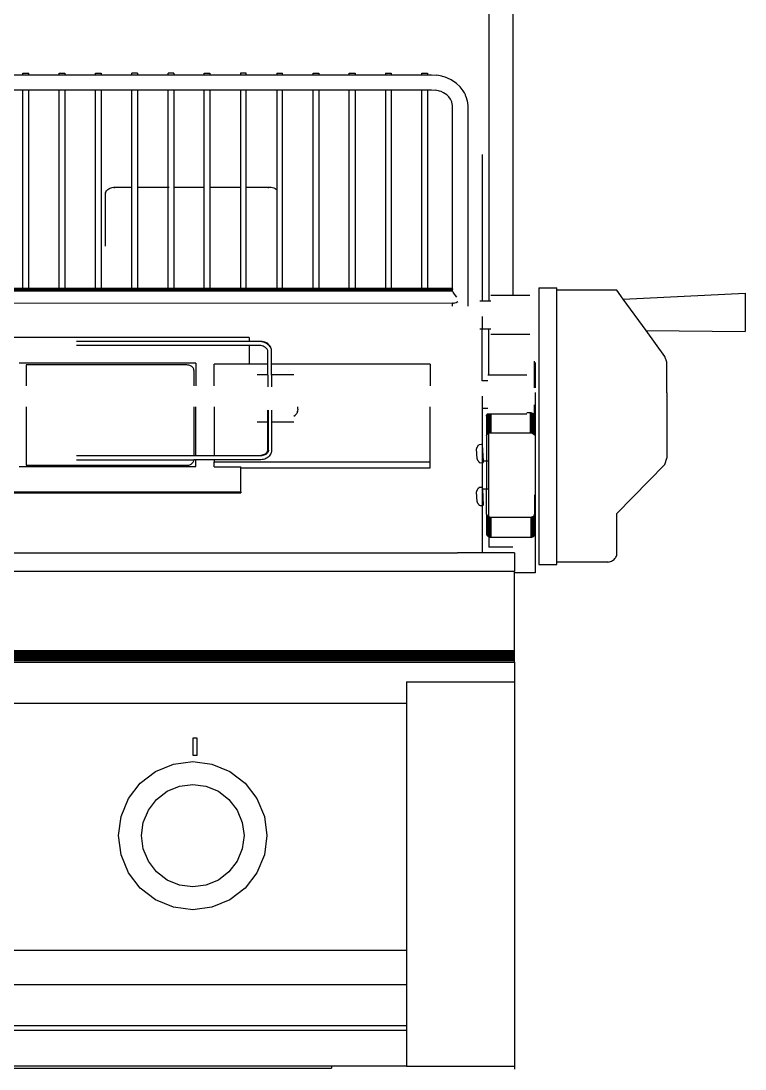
# Model space of a CAD drawing. Header units: inches. Extents: x 1315 to 2274, y 227 to 985.
# Drawn here: x 1993.7 to 2273.8, y 328 to 733.7 of the extents above; entities that cross this region are included whole.
import ezdxf

# ---------------------------------------------------------------- set-up
doc = ezdxf.new("R2010")
doc.units = ezdxf.units.IN
doc.header["$MEASUREMENT"] = 0
doc.layers.add('Edges', color=7, linetype='Continuous')

# ---------------------------------------------------------------- blocks, each defined once
blk = doc.blocks.new('Ruby5B-IRfr')
at = {"layer": 'Edges'}
for p, q in [((21.797, 16.318), (21.797, 0.502)), ((21.297, 15.431), (21.297, 0.386)), ((21.297, 5.874), (21.297, 0.386)), ((10.952, 5.101), (11.589, 5.101)), ((11.589, 5.138), (11.708, 5.138)), ((11.589, 5.101), (11.589, 5.138)), ((11.589, 5.101), (11.708, 5.101)), ((11.708, 5.101), (11.708, 5.138)), ((11.708, 5.101), (12.344, 5.101)), ((12.344, 5.138), (12.463, 5.138)), ((12.344, 5.101), (12.344, 5.138)), ((12.344, 5.101), (12.463, 5.101)), ((12.463, 5.138), (12.463, 5.101)), ((12.463, 5.101), (13.1, 5.101)), ((13.1, 5.138), (13.219, 5.138)), ((13.1, 5.101), (13.1, 5.138)), ((13.1, 5.101), (13.219, 5.101)), ((13.219, 5.138), (13.219, 5.101)), ((13.219, 5.101), (13.855, 5.101)), ((13.974, 5.138), (13.855, 5.138)), ((13.855, 5.101), (13.855, 5.138)), ((13.855, 5.101), (13.974, 5.101)), ((13.974, 5.138), (13.974, 5.101)), ((13.974, 5.101), (14.611, 5.101)), ((14.73, 5.138), (14.611, 5.138)), ((14.611, 5.101), (14.611, 5.138)), ((14.611, 5.101), (14.73, 5.101)), ((14.73, 5.138), (14.73, 5.101)), ((14.73, 5.101), (15.366, 5.101)), ((15.366, 5.138), (15.485, 5.138)), ((15.366, 5.101), (15.366, 5.138)), ((15.366, 5.101), (15.485, 5.101)), ((15.485, 5.138), (15.485, 5.101)), ((15.485, 5.101), (16.122, 5.101)), ((16.241, 5.138), (16.122, 5.138)), ((16.122, 5.138), (16.122, 5.101)), ((16.122, 5.101), (16.241, 5.101)), ((16.241, 5.101), (16.241, 5.138)), ((16.241, 5.101), (16.877, 5.101)), ((16.877, 5.138), (16.996, 5.138)), ((16.877, 5.138), (16.877, 5.101)), ((16.877, 5.101), (16.996, 5.101)), ((16.996, 5.101), (16.996, 5.138)), ((16.996, 5.101), (17.633, 5.101)), ((17.633, 5.138), (17.752, 5.138)), ((17.633, 5.101), (17.633, 5.138)), ((17.633, 5.101), (17.752, 5.101)), ((17.752, 5.138), (17.752, 5.101)), ((17.752, 5.101), (18.388, 5.101)), ((18.388, 5.138), (18.508, 5.138)), ((18.388, 5.101), (18.388, 5.138)), ((18.388, 5.101), (18.508, 5.101)), ((18.508, 5.138), (18.508, 5.101)), ((18.508, 5.101), (19.144, 5.101)), ((19.144, 5.138), (19.263, 5.138)), ((19.144, 5.138), (19.144, 5.101)), ((19.144, 5.101), (19.263, 5.101)), ((19.263, 5.138), (19.263, 5.101)), ((19.263, 5.101), (19.899, 5.101)), ((19.899, 5.138), (20.019, 5.138)), ((19.899, 5.101), (19.899, 5.138)), ((19.899, 5.101), (20.019, 5.101)), ((20.019, 5.138), (20.019, 5.101)), ((20.019, 5.101), (20.098, 5.102)), ((20.098, 5.102), (20.209, 5.095)), ((20.317, 5.074), (20.209, 5.095)), ((20.328, 5.071), (20.317, 5.074)), ((20.383, 5.055), (20.328, 5.071)), ((20.436, 5.035), (20.383, 5.055)), ((20.511, 4.999), (20.436, 5.035)), ((20.624, 4.924), (20.511, 4.999)), ((20.699, 4.852), (20.624, 4.924)), ((20.76, 4.772), (20.699, 4.852)), ((10.952, 4.792), (11.589, 4.792)), ((11.589, 0.653), (11.589, 4.792)), ((11.589, 4.792), (11.708, 4.792)), ((11.708, 0.653), (11.708, 4.792)), ((11.708, 4.792), (12.344, 4.792)), ((12.344, 0.653), (12.344, 4.792)), ((12.344, 4.792), (12.463, 4.792)), ((12.463, 4.792), (12.463, 0.653)), ((12.463, 4.792), (13.1, 4.792)), ((13.1, 0.653), (13.1, 4.792)), ((13.1, 4.792), (13.219, 4.792)), ((13.219, 4.792), (13.219, 0.653)), ((13.219, 4.792), (13.855, 4.792)), ((13.856, 2.762), (13.855, 4.792)), ((13.855, 4.792), (13.974, 4.792)), ((13.974, 4.792), (13.974, 2.762)), ((13.974, 4.792), (14.611, 4.792)), ((14.611, 2.762), (14.611, 4.792)), ((14.611, 4.792), (14.73, 4.792)), ((14.73, 4.792), (14.73, 2.762)), ((14.73, 4.792), (15.366, 4.792)), ((15.366, 2.762), (15.366, 4.792)), ((15.366, 4.792), (15.485, 4.792)), ((15.485, 4.792), (15.485, 2.762)), ((15.485, 4.792), (16.122, 4.792)), ((16.122, 4.792), (16.122, 2.762)), ((16.122, 4.792), (16.241, 4.792)), ((16.241, 2.762), (16.241, 4.792)), ((16.241, 4.792), (16.877, 4.792)), ((16.877, 4.792), (16.878, 2.713)), ((16.877, 4.792), (16.996, 4.792)), ((16.996, 0.653), (16.996, 4.792)), ((16.996, 4.792), (17.633, 4.792)), ((17.633, 0.653), (17.633, 4.792)), ((17.633, 4.792), (17.752, 4.792)), ((17.752, 4.792), (17.752, 0.653)), ((17.752, 4.792), (18.388, 4.792)), ((18.388, 0.653), (18.388, 4.792)), ((18.388, 4.792), (18.508, 4.792)), ((18.508, 4.792), (18.508, 0.653)), ((18.508, 4.792), (19.144, 4.792)), ((19.144, 4.792), (19.144, 0.653)), ((19.144, 4.792), (19.263, 4.792)), ((19.263, 4.792), (19.263, 0.653)), ((19.263, 4.792), (19.899, 4.792)), ((19.899, 0.653), (19.899, 4.792)), ((19.899, 4.792), (20.019, 4.792)), ((20.019, 4.792), (20.019, 0.653)), ((20.019, 4.792), (20.098, 4.792)), ((20.098, 4.792), (20.174, 4.787)), ((20.248, 4.773), (20.174, 4.787)), ((20.27, 4.766), (20.248, 4.773)), ((20.302, 4.754), (20.27, 4.766)), ((20.348, 4.732), (20.302, 4.754)), ((20.416, 4.687), (20.348, 4.732)), ((20.462, 4.643), (20.416, 4.687)), ((20.499, 4.594), (20.462, 4.643)), ((20.513, 4.568), (20.499, 4.594)), ((20.785, 4.729), (20.76, 4.772)), ((20.805, 4.684), (20.785, 4.729)), ((20.817, 4.653), (20.805, 4.684)), ((20.817, 4.653), (20.844, 4.559)), ((20.526, 4.542), (20.513, 4.568)), ((20.527, 4.533), (20.526, 4.542)), ((20.535, 4.463), (20.527, 4.533)), ((20.535, 0.653), (20.535, 4.463)), ((20.844, 4.559), (20.854, 4.463)), ((20.854, 4.463), (20.854, 0.281)), ((21.156, 3.445), (21.156, 0.386)), ((13.303, 2.626), (13.301, 2.605)), ((13.309, 2.646), (13.303, 2.626)), ((13.309, 2.646), (13.317, 2.665)), ((13.317, 2.665), (13.329, 2.684)), ((13.329, 2.684), (13.343, 2.701)), ((13.343, 2.701), (13.36, 2.716)), ((13.36, 2.716), (13.38, 2.73)), ((13.38, 2.73), (13.401, 2.741)), ((13.401, 2.741), (13.424, 2.75)), ((13.424, 2.75), (13.448, 2.757)), ((13.448, 2.757), (13.473, 2.761)), ((13.473, 2.761), (13.498, 2.762)), ((13.498, 2.762), (13.856, 2.762)), ((13.498, 2.744), (13.498, 2.762)), ((13.855, 0.653), (13.856, 2.762)), ((13.861, 2.762), (13.866, 2.762)), ((13.968, 2.762), (13.974, 2.762)), ((13.974, 2.762), (13.974, 0.653)), ((13.974, 2.762), (14.611, 2.762)), ((14.611, 0.653), (14.611, 2.762)), ((14.614, 2.762), (14.617, 2.762)), ((14.627, 2.762), (14.633, 2.762)), ((14.724, 2.762), (14.73, 2.762)), ((14.73, 2.762), (14.73, 0.653)), ((14.73, 2.762), (15.366, 2.762)), ((15.366, 0.653), (15.366, 2.762)), ((15.366, 2.762), (15.372, 2.762)), ((15.475, 2.762), (15.48, 2.762)), ((15.485, 2.762), (15.485, 0.653)), ((15.485, 2.762), (16.122, 2.762)), ((16.122, 2.762), (16.122, 0.653)), ((16.122, 2.762), (16.125, 2.762)), ((16.225, 2.762), (16.231, 2.762)), ((16.237, 2.762), (16.241, 2.762)), ((16.241, 0.653), (16.241, 2.762)), ((16.241, 2.762), (16.701, 2.762)), ((16.701, 2.762), (16.73, 2.764)), ((16.701, 2.744), (16.701, 2.762)), ((16.73, 2.764), (16.759, 2.763)), ((16.759, 2.763), (16.788, 2.758)), ((16.788, 2.758), (16.815, 2.749)), ((16.815, 2.749), (16.841, 2.738)), ((16.841, 2.738), (16.864, 2.724)), ((16.864, 2.724), (16.878, 2.713)), ((16.878, 2.713), (16.877, 0.653)), ((16.883, 2.708), (16.885, 2.707)), ((16.888, 2.704), (16.885, 2.707)), ((13.301, 2.605), (13.301, 1.53)), ((22.334, 0.666), (22.709, 0.666)), ((22.334, 0.666), (22.334, -5.102)), ((22.709, -5.102), (22.709, 0.666)), ((-2.605, 0.643), (20.535, 0.644)), ((20.535, 0.626), (-2.605, 0.635)), ((-2.605, 0.626), (20.535, 0.626)), ((-2.605, 0.6), (20.54, 0.602)), ((11.589, 0.653), (10.952, 0.653)), ((11.708, 0.653), (11.589, 0.653)), ((12.344, 0.653), (11.708, 0.653)), ((12.463, 0.653), (12.344, 0.653)), ((13.1, 0.653), (12.463, 0.653)), ((13.219, 0.653), (13.1, 0.653)), ((13.855, 0.653), (13.219, 0.653)), ((13.974, 0.653), (13.855, 0.653)), ((14.611, 0.653), (13.974, 0.653)), ((14.73, 0.653), (14.611, 0.653)), ((15.366, 0.653), (14.73, 0.653)), ((15.485, 0.653), (15.366, 0.653)), ((16.122, 0.653), (15.485, 0.653)), ((16.241, 0.653), (16.122, 0.653)), ((16.877, 0.653), (16.241, 0.653)), ((16.996, 0.653), (16.877, 0.653)), ((17.633, 0.653), (16.996, 0.653)), ((17.752, 0.653), (17.633, 0.653)), ((18.388, 0.653), (17.752, 0.653)), ((18.508, 0.653), (18.388, 0.653)), ((19.144, 0.653), (18.508, 0.653)), ((19.263, 0.653), (19.144, 0.653)), ((19.899, 0.653), (19.263, 0.653)), ((20.019, 0.653), (19.899, 0.653)), ((20.535, 0.653), (20.019, 0.653)), ((20.535, 0.644), (20.535, 0.653)), ((20.54, 0.653), (20.535, 0.653)), ((20.535, 0.626), (20.535, 0.644)), ((20.535, 0.644), (20.54, 0.644)), ((20.54, 0.641), (20.535, 0.626)), ((20.537, 0.619), (20.535, 0.626)), ((20.537, 0.619), (20.54, 0.619)), ((20.54, 0.602), (20.537, 0.619)), ((20.551, 0.573), (20.54, 0.602)), ((20.578, 0.529), (20.551, 0.573)), ((20.626, 0.471), (20.578, 0.529)), ((22.151, 0.502), (21.337, 0.502)), ((23.959, 0.617), (22.709, 0.617)), ((24.095, 0.43), (23.959, 0.617)), ((24.095, 0.43), (26.631, 0.552)), ((26.631, 0.552), (26.631, -0.248)), ((20.535, 0.341), (-2.141, 0.34)), ((20.554, 0.341), (20.535, 0.341)), ((20.535, 0.281), (20.535, 0.341)), ((20.556, 0.34), (20.554, 0.341)), ((20.58, 0.341), (20.556, 0.34)), ((20.612, 0.353), (20.58, 0.341)), ((20.651, 0.374), (20.612, 0.353)), ((21.156, 0.386), (21.105, 0.386)), ((21.297, 0.386), (21.156, 0.386)), ((21.337, 0.386), (21.297, 0.386)), ((24.571, -0.229), (24.095, 0.43)), ((21.156, 0.065), (21.156, -0.195)), ((21.156, -0.195), (21.105, -0.195)), ((21.297, -0.195), (21.156, -0.195)), ((21.156, -1.273), (21.156, -0.195)), ((21.337, -0.195), (21.297, -0.195)), ((21.297, -1.157), (21.297, -0.195)), ((16.301, -0.375), (-2.141, -0.375)), ((16.301, -0.375), (16.301, -0.456)), ((22.151, -0.311), (21.337, -0.311)), ((24.571, -0.229), (26.631, -0.248)), ((24.959, -0.765), (24.571, -0.229)), ((16.301, -0.456), (12.707, -0.455)), ((16.301, -0.536), (12.707, -0.536)), ((16.49, -0.455), (16.301, -0.456)), ((16.301, -0.532), (16.301, -0.536)), ((16.488, -0.536), (16.301, -0.536)), ((16.301, -0.536), (16.301, -0.93)), ((16.516, -0.537), (16.488, -0.536)), ((16.524, -0.456), (16.49, -0.455)), ((16.517, -0.536), (16.516, -0.537)), ((16.543, -0.541), (16.517, -0.536)), ((16.543, -0.455), (16.524, -0.456)), ((16.558, -0.461), (16.524, -0.456)), ((16.571, -0.456), (16.543, -0.455)), ((16.569, -0.547), (16.543, -0.541)), ((16.591, -0.468), (16.558, -0.461)), ((16.594, -0.555), (16.569, -0.547)), ((16.599, -0.461), (16.571, -0.456)), ((16.623, -0.479), (16.591, -0.468)), ((16.617, -0.565), (16.594, -0.555)), ((16.625, -0.468), (16.599, -0.461)), ((16.633, -0.573), (16.617, -0.565)), ((16.652, -0.491), (16.623, -0.479)), ((16.651, -0.479), (16.625, -0.468)), ((16.633, -0.573), (16.637, -0.577)), ((16.65, -0.587), (16.637, -0.577)), ((16.665, -0.601), (16.65, -0.587)), ((16.674, -0.491), (16.651, -0.479)), ((16.678, -0.507), (16.652, -0.491)), ((16.673, -0.611), (16.665, -0.601)), ((16.673, -0.611), (16.675, -0.615)), ((16.696, -0.507), (16.674, -0.491)), ((16.675, -0.615), (16.677, -0.617)), ((16.682, -0.627), (16.677, -0.617)), ((16.683, -0.51), (16.678, -0.507)), ((16.687, -0.644), (16.682, -0.627)), ((16.706, -0.528), (16.683, -0.51)), ((16.687, -0.654), (16.687, -0.644)), ((16.688, -0.93), (16.687, -0.654)), ((16.699, -0.51), (16.696, -0.507)), ((16.718, -0.528), (16.699, -0.51)), ((16.726, -0.547), (16.706, -0.528)), ((16.735, -0.547), (16.718, -0.528)), ((16.742, -0.569), (16.726, -0.547)), ((16.747, -0.569), (16.735, -0.547)), ((16.746, -0.575), (16.742, -0.569)), ((16.758, -0.598), (16.746, -0.575)), ((16.75, -0.575), (16.747, -0.569)), ((16.76, -0.598), (16.75, -0.575)), ((16.765, -0.621), (16.758, -0.598)), ((16.765, -0.621), (16.76, -0.598)), ((16.766, -0.629), (16.765, -0.621)), ((16.769, -0.652), (16.766, -0.629)), ((16.769, -0.93), (16.769, -0.652)), ((22.238, -0.864), (22.238, -1.422)), ((24.959, -0.77), (24.959, -0.765)), ((24.965, -0.781), (24.959, -0.77)), ((24.969, -0.792), (24.965, -0.781)), ((24.97, -0.795), (24.969, -0.792)), ((24.97, -0.795), (24.97, -0.796)), ((24.974, -0.807), (24.97, -0.796)), ((24.978, -0.816), (24.974, -0.807)), ((24.978, -0.816), (24.983, -0.829)), ((24.983, -0.83), (24.983, -0.829)), ((24.989, -0.84), (24.983, -0.83)), ((24.988, -0.842), (24.989, -0.84)), ((24.988, -0.842), (24.988, -0.843)), ((24.999, -0.873), (24.988, -0.843)), ((24.992, -0.847), (24.988, -0.843)), ((24.996, -0.857), (24.992, -0.847)), ((24.999, -0.867), (24.996, -0.857)), ((24.999, -0.873), (24.999, -0.867)), ((25.001, -0.877), (24.999, -0.873)), ((15.189, -0.909), (11.507, -0.909)), ((11.655, -0.943), (11.655, -1.378)), ((15.001, -0.943), (11.655, -0.943)), ((15.025, -0.945), (15.001, -0.943)), ((15.044, -0.948), (15.025, -0.945)), ((15.062, -0.953), (15.044, -0.948)), ((15.079, -0.96), (15.062, -0.953)), ((15.095, -0.969), (15.079, -0.96)), ((15.11, -0.979), (15.095, -0.969)), ((15.123, -0.992), (15.11, -0.979)), ((15.133, -1.005), (15.123, -0.992)), ((15.142, -1.019), (15.133, -1.005)), ((15.148, -1.035), (15.142, -1.019)), ((15.152, -1.05), (15.148, -1.035)), ((15.153, -1.07), (15.152, -1.05)), ((15.153, -1.378), (15.153, -1.07)), ((15.189, -0.909), (15.189, -1.378)), ((16.301, -0.93), (15.571, -0.93)), ((15.571, -1.378), (15.571, -0.93)), ((16.688, -0.93), (16.301, -0.93)), ((16.687, -1.158), (16.688, -0.93)), ((16.699, -0.93), (16.692, -0.93)), ((16.769, -0.93), (16.763, -0.93)), ((20.071, -0.93), (16.769, -0.93)), ((16.77, -1.151), (16.769, -0.93)), ((20.071, -0.93), (20.071, -1.378)), ((22.26, -0.895), (22.26, -1.422)), ((25.001, -0.877), (25.001, -0.88)), ((25.006, -0.893), (25.001, -0.88)), ((25.006, -1.523), (25.006, -0.893)), ((16.671, -1.151), (16.468, -1.151)), ((16.687, -1.158), (16.687, -1.397)), ((16.769, -1.158), (16.77, -1.151)), ((16.769, -1.158), (16.769, -1.397)), ((17.233, -1.151), (16.77, -1.151)), ((21.271, -1.273), (21.156, -1.273)), ((21.297, -1.157), (21.271, -1.157)), ((22.085, -1.157), (21.297, -1.157)), ((22.26, -1.515), (22.26, -5.276)), ((25.006, -1.523), (25.006, -2.89)), ((21.156, -1.594), (21.156, -1.854)), ((11.655, -1.819), (11.655, -3.034)), ((15.153, -2.839), (15.153, -1.819)), ((15.189, -2.839), (15.189, -1.819)), ((15.571, -1.819), (15.571, -2.839)), ((16.687, -2.721), (16.687, -1.889)), ((16.703, -2.721), (16.703, -1.889)), ((16.769, -1.889), (16.769, -2.126)), ((17.292, -1.955), (17.263, -1.99)), ((17.311, -1.911), (17.292, -1.954)), ((17.292, -1.955), (17.292, -1.954)), ((17.317, -1.863), (17.311, -1.91)), ((17.311, -1.911), (17.311, -1.91)), ((17.317, -1.85), (17.313, -1.819)), ((17.317, -1.863), (17.317, -1.85)), ((20.071, -2.961), (20.071, -1.819)), ((21.271, -1.854), (21.156, -1.854)), ((21.156, -1.854), (21.156, -2.606)), ((21.257, -1.973), (21.265, -1.965)), ((21.265, -1.965), (21.271, -1.96)), ((21.265, -1.965), (21.265, -2.385)), ((22.085, -1.935), (22.14, -1.935)), ((22.14, -1.935), (22.154, -1.936)), ((22.154, -1.936), (22.154, -2.356)), ((22.154, -1.936), (22.168, -1.938)), ((22.168, -1.938), (22.182, -1.941)), ((22.168, -1.938), (22.168, -2.358)), ((22.182, -1.941), (22.182, -2.361)), ((22.182, -1.941), (22.195, -1.946)), ((22.195, -1.946), (22.206, -1.951)), ((22.195, -1.946), (22.195, -2.366)), ((22.206, -1.951), (22.206, -2.371)), ((22.206, -1.951), (22.217, -1.958)), ((22.217, -1.958), (22.217, -2.056)), ((22.217, -1.958), (22.227, -1.966)), ((22.227, -1.966), (22.227, -2.386)), ((22.227, -1.966), (22.235, -1.975)), ((22.238, -1.775), (22.238, -1.98)), ((16.671, -2.135), (16.468, -2.135)), ((16.769, -2.126), (16.77, -2.135)), ((16.77, -2.135), (16.769, -2.145)), ((16.769, -2.145), (16.769, -2.723)), ((17.233, -2.135), (16.77, -2.135)), ((17.233, -2.014), (17.26, -1.993)), ((17.26, -1.993), (17.262, -1.992)), ((17.263, -1.99), (17.262, -1.992)), ((21.243, -2.012), (21.244, -2.002)), ((21.243, -2.012), (21.244, -2.422)), ((21.244, -2.002), (21.246, -1.992)), ((21.246, -1.992), (21.251, -1.982)), ((21.246, -1.992), (21.246, -2.412)), ((21.251, -1.982), (21.257, -1.973)), ((21.251, -1.982), (21.251, -2.402)), ((21.257, -1.973), (21.257, -2.393)), ((21.274, -1.97), (21.271, -1.97)), ((21.274, -1.97), (21.274, -2.377)), ((21.284, -1.97), (21.274, -1.97)), ((21.284, -1.97), (21.284, -2.371)), ((21.296, -1.97), (21.284, -1.97)), ((21.296, -1.97), (21.296, -2.365)), ((21.308, -1.97), (21.296, -1.97)), ((21.308, -1.97), (21.308, -2.361)), ((21.321, -1.97), (21.308, -1.97)), ((21.321, -1.97), (21.321, -2.358)), ((21.335, -1.97), (21.321, -1.97)), ((21.335, -1.97), (21.335, -2.356)), ((22.085, -1.97), (21.335, -1.97)), ((22.235, -1.975), (22.235, -2.121)), ((22.235, -1.975), (22.238, -1.98)), ((22.238, -1.98), (22.241, -1.984)), ((22.241, -1.984), (22.241, -2.404)), ((22.241, -1.984), (22.246, -1.994)), ((22.246, -1.994), (22.249, -2.004)), ((22.246, -1.994), (22.246, -2.131)), ((22.249, -2.014), (22.249, -2.004)), ((22.249, -2.134), (22.249, -2.014)), ((22.249, -2.014), (22.249, -2.133)), ((21.246, -2.412), (21.251, -2.402)), ((21.251, -2.402), (21.257, -2.393)), ((21.257, -2.393), (21.265, -2.385)), ((21.265, -2.385), (21.274, -2.377)), ((21.274, -2.377), (21.284, -2.371)), ((21.284, -2.371), (21.296, -2.365)), ((21.296, -2.365), (21.297, -2.365)), ((21.297, -2.365), (21.308, -2.361)), ((21.297, -2.948), (21.297, -2.365)), ((21.308, -2.361), (21.321, -2.358)), ((21.321, -2.358), (21.335, -2.356)), ((21.335, -2.356), (22.154, -2.356)), ((22.154, -2.356), (22.168, -2.358)), ((22.168, -2.358), (22.182, -2.361)), ((22.182, -2.361), (22.195, -2.366)), ((22.195, -2.366), (22.206, -2.371)), ((22.206, -2.371), (22.209, -2.373)), ((22.223, -2.383), (22.227, -2.386)), ((22.227, -2.386), (22.233, -2.393)), ((22.238, -2.4), (22.241, -2.404)), ((21.073, -2.618), (21.069, -2.624)), ((21.073, -2.618), (21.092, -2.608)), ((21.139, -2.605), (21.092, -2.608)), ((21.144, -2.605), (21.139, -2.605)), ((21.149, -2.605), (21.144, -2.605)), ((21.153, -2.606), (21.149, -2.605)), ((21.156, -2.606), (21.153, -2.606)), ((21.158, -2.607), (21.156, -2.606)), ((21.156, -2.606), (21.156, -2.978)), ((21.158, -2.607), (21.178, -2.948)), ((21.244, -2.422), (21.246, -2.412)), ((21.244, -2.422), (21.244, -2.948)), ((22.241, -2.404), (22.244, -2.411)), ((15.153, -2.839), (12.707, -2.839)), ((15.189, -2.839), (15.153, -2.839)), ((15.571, -2.839), (15.189, -2.839)), ((16.488, -2.839), (15.571, -2.839)), ((16.516, -2.837), (16.488, -2.839)), ((16.543, -2.834), (16.516, -2.837)), ((16.542, -2.839), (16.516, -2.837)), ((16.565, -2.837), (16.542, -2.839)), ((16.569, -2.828), (16.543, -2.834)), ((16.587, -2.834), (16.565, -2.837)), ((16.594, -2.82), (16.569, -2.828)), ((16.608, -2.828), (16.587, -2.834)), ((16.617, -2.81), (16.594, -2.82)), ((16.628, -2.82), (16.608, -2.828)), ((16.633, -2.801), (16.617, -2.81)), ((16.646, -2.81), (16.628, -2.82)), ((16.633, -2.801), (16.65, -2.788)), ((16.663, -2.798), (16.646, -2.81)), ((16.665, -2.774), (16.65, -2.788)), ((16.673, -2.788), (16.663, -2.798)), ((16.673, -2.764), (16.665, -2.774)), ((16.673, -2.764), (16.682, -2.748)), ((16.685, -2.774), (16.673, -2.788)), ((16.685, -2.739), (16.682, -2.748)), ((16.685, -2.739), (16.686, -2.734)), ((16.692, -2.764), (16.685, -2.774)), ((16.686, -2.734), (16.687, -2.731)), ((16.687, -2.721), (16.687, -2.731)), ((16.692, -2.764), (16.693, -2.76)), ((16.693, -2.76), (16.695, -2.758)), ((16.698, -2.748), (16.695, -2.758)), ((16.701, -2.739), (16.698, -2.748)), ((16.701, -2.739), (16.702, -2.734)), ((16.703, -2.721), (16.702, -2.731)), ((16.702, -2.734), (16.702, -2.731)), ((16.735, -2.827), (16.718, -2.847)), ((16.747, -2.806), (16.735, -2.827)), ((16.75, -2.8), (16.747, -2.806)), ((16.76, -2.777), (16.75, -2.8)), ((16.761, -2.767), (16.76, -2.777)), ((16.766, -2.754), (16.761, -2.767)), ((16.767, -2.746), (16.766, -2.754)), ((16.769, -2.723), (16.767, -2.746)), ((21.038, -2.688), (21.036, -2.694)), ((21.048, -2.902), (21.036, -2.694)), ((21.04, -2.681), (21.038, -2.688)), ((21.043, -2.674), (21.04, -2.681)), ((21.045, -2.668), (21.043, -2.674)), ((21.048, -2.661), (21.045, -2.668)), ((21.051, -2.655), (21.048, -2.661)), ((21.055, -2.649), (21.051, -2.655)), ((21.058, -2.643), (21.055, -2.649)), ((21.061, -2.636), (21.058, -2.643)), ((21.065, -2.63), (21.061, -2.636)), ((21.069, -2.624), (21.065, -2.63)), ((11.655, -3.034), (15.001, -3.034)), ((12.707, -2.92), (15.152, -2.92)), ((15.001, -3.034), (15.025, -3.033)), ((15.025, -3.033), (15.044, -3.03)), ((15.044, -3.03), (15.062, -3.025)), ((15.062, -3.025), (15.079, -3.018)), ((15.079, -3.018), (15.095, -3.009)), ((15.095, -3.009), (15.11, -2.998)), ((15.11, -2.998), (15.123, -2.986)), ((15.123, -2.986), (15.133, -2.973)), ((15.133, -2.973), (15.142, -2.958)), ((15.142, -2.958), (15.148, -2.943)), ((15.148, -2.943), (15.152, -2.927)), ((15.152, -2.927), (15.152, -2.92)), ((15.189, -2.92), (15.152, -2.92)), ((15.153, -2.843), (15.153, -2.841)), ((15.189, -2.843), (15.189, -2.841)), ((15.189, -3.063), (15.189, -2.92)), ((15.571, -2.92), (15.189, -2.92)), ((15.571, -2.841), (15.571, -2.843)), ((15.571, -2.92), (15.571, -2.961)), ((16.543, -2.92), (15.571, -2.92)), ((15.571, -2.961), (20.071, -2.961)), ((15.571, -3.07), (15.571, -2.961)), ((16.571, -2.918), (16.543, -2.92)), ((16.599, -2.914), (16.571, -2.918)), ((16.625, -2.906), (16.599, -2.914)), ((16.651, -2.896), (16.625, -2.906)), ((16.674, -2.883), (16.651, -2.896)), ((16.696, -2.868), (16.674, -2.883)), ((16.699, -2.865), (16.696, -2.868)), ((16.718, -2.847), (16.699, -2.865)), ((20.071, -3.091), (20.071, -2.961)), ((21.048, -2.902), (21.051, -2.908)), ((21.051, -2.908), (21.054, -2.914)), ((21.054, -2.914), (21.057, -2.92)), ((21.057, -2.92), (21.061, -2.927)), ((21.061, -2.927), (21.064, -2.933)), ((21.064, -2.933), (21.068, -2.939)), ((21.068, -2.939), (21.072, -2.944)), ((21.072, -2.944), (21.076, -2.95)), ((21.076, -2.95), (21.08, -2.956)), ((21.08, -2.956), (21.084, -2.962)), ((21.084, -2.962), (21.089, -2.967)), ((21.089, -2.967), (21.093, -2.973)), ((21.093, -2.973), (21.114, -2.981)), ((21.114, -2.981), (21.156, -2.978)), ((21.156, -2.978), (21.161, -2.978)), ((21.156, -2.978), (21.156, -3.501)), ((21.161, -2.978), (21.166, -2.978)), ((21.166, -2.978), (21.171, -2.977)), ((21.173, -2.948), (21.169, -2.948)), ((21.171, -2.977), (21.175, -2.975)), ((21.175, -2.975), (21.179, -2.974)), ((21.244, -2.948), (21.178, -2.948)), ((21.178, -2.948), (21.179, -2.974)), ((21.297, -2.948), (21.244, -2.948)), ((21.244, -2.948), (21.244, -3.531)), ((21.297, -3.531), (21.297, -2.948)), ((24.959, -3.017), (23.959, -4.044)), ((24.959, -3.017), (25.006, -2.89)), ((11.507, -3.063), (15.189, -3.063)), ((15.571, -3.07), (16.13, -3.07)), ((16.13, -3.091), (16.13, -3.07)), ((16.13, -3.091), (20.071, -3.091)), ((16.13, -3.589), (16.13, -3.091)), ((-16.82, -3.589), (16.13, -3.589)), ((-16.82, -3.61), (16.13, -3.61)), ((16.13, -3.589), (16.13, -3.61)), ((21.038, -3.582), (21.036, -3.589)), ((21.048, -3.796), (21.036, -3.589)), ((21.04, -3.575), (21.038, -3.582)), ((21.043, -3.569), (21.04, -3.575)), ((21.045, -3.562), (21.043, -3.569)), ((21.048, -3.556), (21.045, -3.562)), ((21.051, -3.549), (21.048, -3.556)), ((21.055, -3.543), (21.051, -3.549)), ((21.058, -3.537), (21.055, -3.543)), ((21.061, -3.531), (21.058, -3.537)), ((21.065, -3.525), (21.061, -3.531)), ((21.069, -3.519), (21.065, -3.525)), ((21.073, -3.513), (21.069, -3.519)), ((21.073, -3.513), (21.092, -3.502)), ((21.139, -3.499), (21.092, -3.502)), ((21.144, -3.499), (21.139, -3.499)), ((21.149, -3.5), (21.144, -3.499)), ((21.153, -3.5), (21.149, -3.5)), ((21.156, -3.501), (21.153, -3.5)), ((21.158, -3.501), (21.156, -3.501)), ((21.156, -3.501), (21.156, -3.531)), ((21.159, -3.531), (21.156, -3.531)), ((21.156, -3.531), (21.156, -3.873)), ((21.158, -3.501), (21.159, -3.531)), ((21.244, -3.531), (21.159, -3.531)), ((21.159, -3.531), (21.179, -3.868)), ((21.243, -4.042), (21.244, -3.531)), ((21.297, -3.531), (21.244, -3.531)), ((21.297, -4.108), (21.297, -3.531)), ((22.249, -3.649), (22.249, -4.052)), ((21.048, -3.796), (21.051, -3.802)), ((21.051, -3.802), (21.054, -3.809)), ((21.054, -3.809), (21.057, -3.815)), ((21.057, -3.815), (21.061, -3.821)), ((21.061, -3.821), (21.064, -3.827)), ((21.064, -3.827), (21.068, -3.833)), ((21.068, -3.833), (21.072, -3.839)), ((21.072, -3.839), (21.076, -3.845)), ((21.076, -3.845), (21.08, -3.85)), ((21.08, -3.85), (21.084, -3.856)), ((21.084, -3.856), (21.089, -3.862)), ((21.089, -3.862), (21.093, -3.867)), ((21.093, -3.867), (21.114, -3.875)), ((21.114, -3.875), (21.156, -3.873)), ((21.156, -3.873), (21.156, -4.846)), ((21.156, -3.873), (21.161, -3.873)), ((21.161, -3.873), (21.166, -3.872)), ((21.166, -3.872), (21.171, -3.871)), ((21.171, -3.871), (21.175, -3.87)), ((21.175, -3.87), (21.179, -3.868)), ((21.244, -4.052), (21.243, -4.042)), ((21.244, -4.052), (21.244, -4.472)), ((21.244, -4.052), (21.246, -4.061)), ((21.246, -4.061), (21.251, -4.071)), ((21.246, -4.061), (21.246, -4.481)), ((21.251, -4.071), (21.251, -4.491)), ((21.251, -4.071), (21.257, -4.08)), ((21.257, -4.08), (21.264, -4.088)), ((21.257, -4.08), (21.257, -4.5)), ((21.264, -4.088), (21.264, -4.508)), ((21.264, -4.088), (21.273, -4.095)), ((21.273, -4.095), (21.273, -4.515)), ((21.273, -4.095), (21.284, -4.102)), ((21.284, -4.102), (21.295, -4.107)), ((21.284, -4.102), (21.284, -4.522)), ((21.295, -4.107), (21.295, -4.527)), ((21.295, -4.107), (21.297, -4.108)), ((21.297, -4.108), (21.307, -4.112)), ((21.307, -4.112), (21.307, -4.532)), ((21.307, -4.112), (21.32, -4.115)), ((21.32, -4.115), (21.334, -4.117)), ((21.32, -4.115), (21.32, -4.535)), ((21.334, -4.117), (21.334, -4.537)), ((21.334, -4.117), (21.347, -4.117)), ((21.347, -4.117), (22.158, -4.117)), ((22.158, -4.117), (22.17, -4.117)), ((22.17, -4.117), (22.182, -4.115)), ((22.17, -4.117), (22.17, -4.537)), ((22.182, -4.115), (22.193, -4.112)), ((22.182, -4.115), (22.182, -4.535)), ((22.193, -4.112), (22.204, -4.109)), ((22.193, -4.112), (22.193, -4.532)), ((22.204, -4.109), (22.214, -4.104)), ((22.204, -4.109), (22.204, -4.529)), ((22.214, -4.104), (22.223, -4.098)), ((22.214, -4.104), (22.214, -4.524)), ((22.223, -4.098), (22.231, -4.092)), ((22.223, -4.098), (22.223, -4.518)), ((22.231, -4.092), (22.237, -4.084)), ((22.231, -4.092), (22.231, -4.512)), ((22.237, -4.084), (22.243, -4.077)), ((22.237, -4.084), (22.237, -4.504)), ((22.243, -4.077), (22.246, -4.069)), ((22.243, -4.077), (22.243, -4.497)), ((22.246, -4.069), (22.249, -4.06)), ((22.246, -4.069), (22.246, -4.489)), ((22.249, -4.06), (22.249, -4.052)), ((22.249, -4.06), (22.249, -4.48)), ((23.959, -4.91), (23.959, -4.044)), ((21.244, -4.472), (21.246, -4.481)), ((21.246, -4.481), (21.251, -4.491)), ((21.251, -4.491), (21.257, -4.5)), ((21.257, -4.5), (21.264, -4.508)), ((21.264, -4.508), (21.273, -4.515)), ((21.273, -4.515), (21.284, -4.522)), ((21.284, -4.522), (21.295, -4.527)), ((21.295, -4.527), (21.297, -4.528)), ((21.297, -4.528), (21.307, -4.532)), ((21.297, -4.528), (21.297, -4.741)), ((21.307, -4.532), (21.32, -4.535)), ((21.32, -4.535), (21.334, -4.537)), ((21.334, -4.537), (22.17, -4.537)), ((22.17, -4.537), (22.182, -4.535)), ((22.182, -4.535), (22.193, -4.532)), ((22.193, -4.532), (22.204, -4.529)), ((22.204, -4.529), (22.214, -4.524)), ((22.214, -4.524), (22.223, -4.518)), ((22.223, -4.518), (22.231, -4.512)), ((22.231, -4.512), (22.237, -4.504)), ((22.237, -4.504), (22.243, -4.497)), ((22.243, -4.497), (22.246, -4.489)), ((22.246, -4.489), (22.249, -4.48)), ((21.797, -4.741), (21.297, -4.741)), ((-19.015, -4.862), (20.64, -4.862)), ((20.64, -4.862), (20.64, -4.866)), ((21.827, -4.862), (20.64, -4.862)), ((21.827, -4.862), (21.827, -5.246)), ((23.851, -5.032), (23.869, -5.022)), ((23.869, -5.022), (23.886, -5.01)), ((23.886, -5.01), (23.902, -4.997)), ((23.902, -4.997), (23.917, -4.982)), ((23.917, -4.982), (23.93, -4.966)), ((23.93, -4.966), (23.942, -4.948)), ((23.942, -4.948), (23.951, -4.93)), ((23.951, -4.93), (23.959, -4.91)), ((22.334, -5.102), (22.709, -5.102)), ((23.77, -5.053), (22.709, -5.053)), ((23.77, -5.053), (23.791, -5.051)), ((23.791, -5.051), (23.811, -5.047)), ((23.811, -5.047), (23.831, -5.04)), ((23.831, -5.04), (23.851, -5.032)), ((-20.203, -5.246), (21.827, -5.246)), ((21.827, -6.897), (21.827, -5.246)), ((22.26, -5.276), (21.827, -5.276)), ((-20.203, -6.897), (21.827, -6.897)), ((-20.203, -6.92), (21.827, -6.92)), ((-20.203, -6.942), (21.827, -6.942)), ((-20.203, -6.965), (21.827, -6.965)), ((-20.203, -6.987), (21.827, -6.987)), ((21.827, -6.92), (21.827, -6.897)), ((21.827, -6.942), (21.827, -6.92)), ((21.827, -6.965), (21.827, -6.942)), ((21.827, -6.987), (21.827, -6.965)), ((21.827, -7.008), (21.827, -6.987)), ((-20.203, -7.008), (21.827, -7.008)), ((-20.203, -7.029), (21.827, -7.029)), ((-20.203, -7.049), (21.827, -7.049)), ((-20.203, -7.069), (21.827, -7.069)), ((-20.203, -7.088), (21.827, -7.088)), ((-20.203, -7.107), (21.827, -7.107)), ((-20.203, -7.141), (21.827, -7.141)), ((21.827, -7.029), (21.827, -7.008)), ((21.827, -7.049), (21.827, -7.029)), ((21.827, -7.069), (21.827, -7.049)), ((21.827, -7.088), (21.827, -7.069)), ((21.827, -7.107), (21.827, -7.088)), ((21.827, -7.141), (21.827, -7.107)), ((21.827, -7.141), (21.827, -7.55)), ((19.577, -7.55), (19.577, -7.992)), ((19.577, -7.55), (21.827, -7.55)), ((21.827, -7.55), (21.827, -15.559)), ((-17.953, -7.992), (19.577, -7.992)), ((19.577, -7.992), (19.577, -13.144)), ((15.219, -8.722), (15.125, -8.722)), ((15.125, -8.722), (15.125, -9.081)), ((15.219, -9.081), (15.219, -8.722)), ((15.125, -9.081), (15.219, -9.081)), ((14.353, -9.418), (14.726, -9.264)), ((14.726, -9.264), (15.126, -9.211)), ((15.126, -9.211), (15.526, -9.264)), ((15.526, -9.264), (15.898, -9.418)), ((14.033, -9.664), (14.353, -9.418)), ((15.898, -9.418), (16.218, -9.664)), ((13.788, -9.984), (14.033, -9.664)), ((14.37, -10.001), (14.592, -9.831)), ((14.592, -9.831), (14.849, -9.724)), ((14.849, -9.724), (15.126, -9.688)), ((15.126, -9.688), (15.402, -9.724)), ((15.402, -9.724), (15.66, -9.831)), ((15.66, -9.831), (15.881, -10.001)), ((16.218, -9.664), (16.464, -9.984)), ((13.633, -10.356), (13.788, -9.984)), ((14.201, -10.222), (14.37, -10.001)), ((15.881, -10.001), (16.051, -10.222)), ((16.464, -9.984), (16.618, -10.356)), ((14.094, -10.48), (14.201, -10.222)), ((16.051, -10.222), (16.158, -10.48)), ((13.581, -10.756), (13.633, -10.356)), ((14.058, -10.756), (14.094, -10.48)), ((16.158, -10.48), (16.194, -10.756)), ((16.618, -10.356), (16.671, -10.756)), ((13.633, -11.156), (13.581, -10.756)), ((14.094, -11.033), (14.058, -10.756)), ((16.194, -10.756), (16.158, -11.033)), ((16.671, -10.756), (16.618, -11.156)), ((14.201, -11.29), (14.094, -11.033)), ((16.158, -11.033), (16.051, -11.29)), ((13.788, -11.529), (13.633, -11.156)), ((14.37, -11.511), (14.201, -11.29)), ((16.051, -11.29), (15.881, -11.511)), ((16.618, -11.156), (16.464, -11.529)), ((14.033, -11.849), (13.788, -11.529)), ((14.592, -11.681), (14.37, -11.511)), ((15.881, -11.511), (15.66, -11.681)), ((16.464, -11.529), (16.218, -11.849)), ((14.849, -11.788), (14.592, -11.681)), ((15.126, -11.824), (14.849, -11.788)), ((15.402, -11.788), (15.126, -11.824)), ((15.66, -11.681), (15.402, -11.788)), ((14.353, -12.094), (14.033, -11.849)), ((16.218, -11.849), (15.898, -12.094)), ((14.726, -12.249), (14.353, -12.094)), ((15.898, -12.094), (15.526, -12.249)), ((15.126, -12.301), (14.726, -12.249)), ((15.526, -12.249), (15.126, -12.301)), ((-17.953, -13.144), (19.577, -13.144)), ((19.577, -13.144), (19.577, -13.867)), ((19.577, -13.867), (-17.953, -13.867)), ((19.577, -13.867), (19.577, -14.713)), ((-17.953, -14.713), (19.577, -14.713)), ((-17.953, -14.809), (19.577, -14.809)), ((19.577, -14.713), (19.577, -14.809)), ((19.577, -14.809), (19.577, -15.559)), ((18.015, -15.559), (-16.362, -15.559)), ((-16.362, -15.607), (18.015, -15.607)), ((18.015, -15.559), (18.015, -15.607)), ((19.577, -15.559), (18.015, -15.559)), ((19.577, -15.559), (21.827, -15.559)), ((21.827, -15.559), (21.827, -15.622))]:
    blk.add_line(p, q, dxfattribs=at)

msp = doc.modelspace()

# ---------------------------------------------------------------- block references
at = {"xscale": 18.57142857142857, "yscale": 18.57142857142857, "zscale": 18.57142857142857}
msp.add_blockref('Ruby5B-IRfr', (1779.22, 618.1), dxfattribs=at)

doc.saveas('drawing.dxf')
